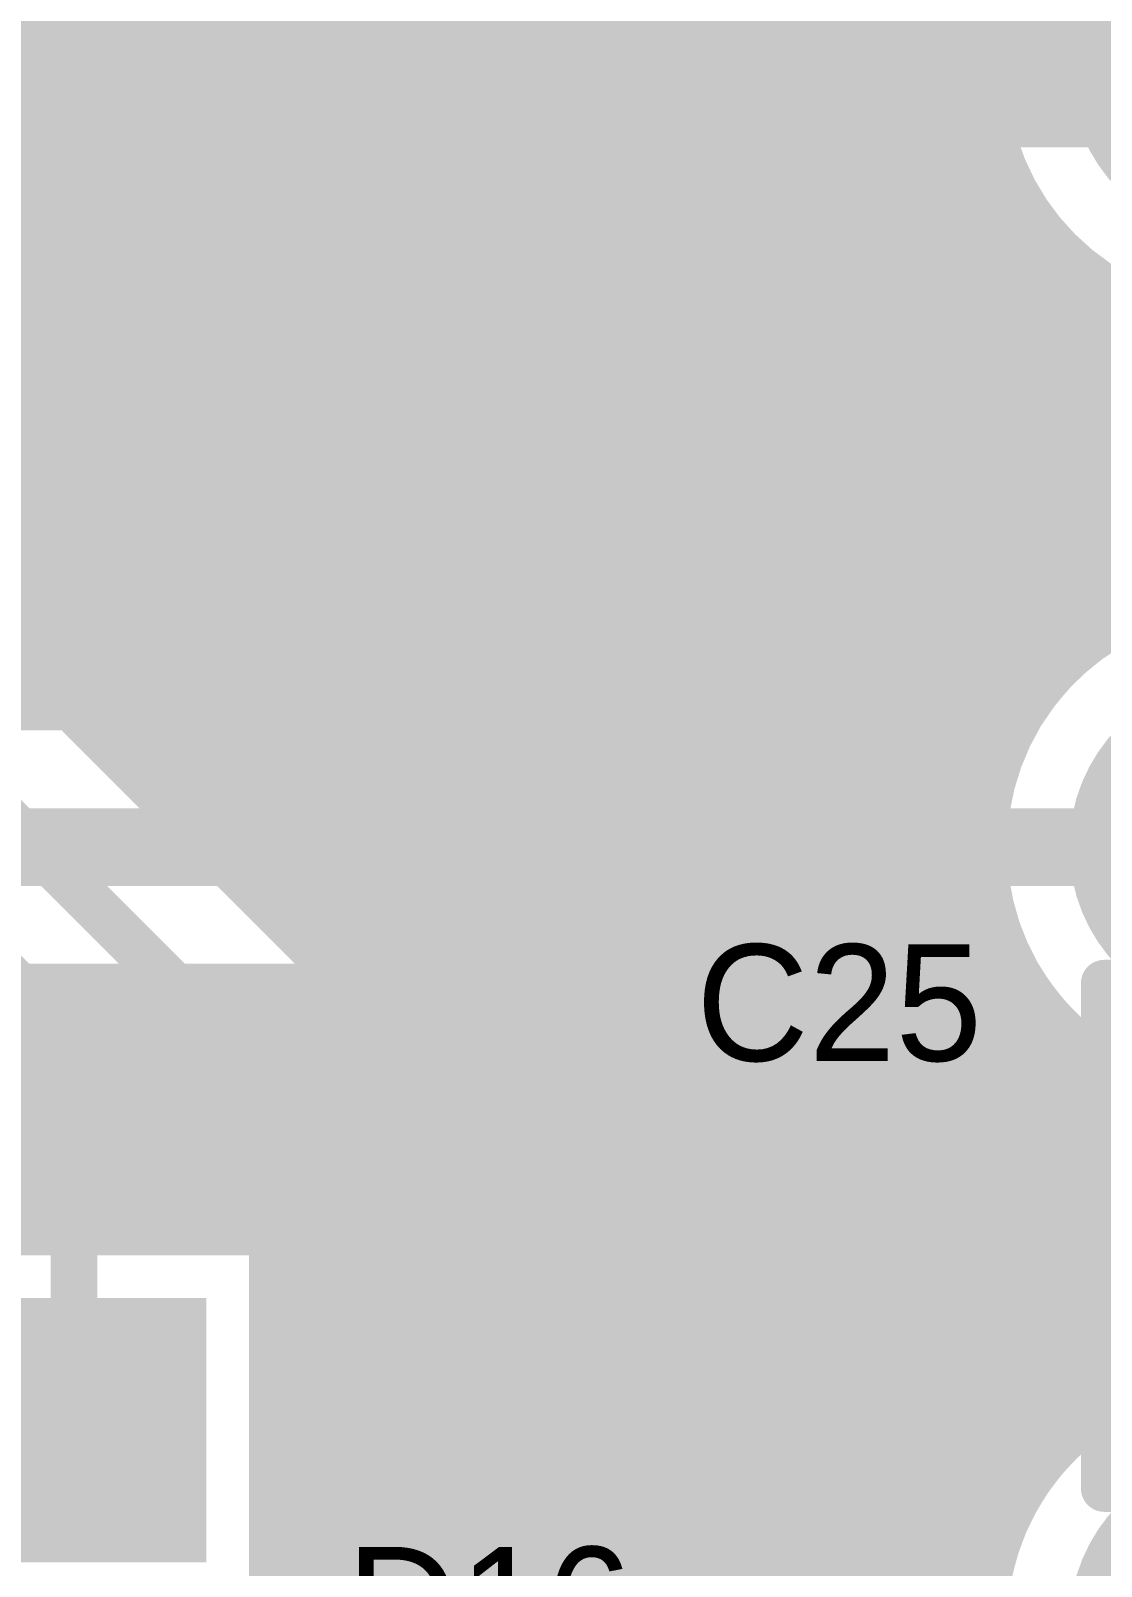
# Model space of a CAD drawing. Header units: millimetres. Extents: x 1.9 to 5.81, y 3 to 5.61.
# Drawn here: x 5.3888 to 5.6642, y 3.515 to 3.91 of the extents above; entities that cross this region are included whole.
import ezdxf

# ---------------------------------------------------------------- set-up
doc = ezdxf.new("R2010")
doc.units = ezdxf.units.MM
doc.header["$MEASUREMENT"] = 0
for name, color, linetype in [('BottomLayer', 5, 'Continuous'), ('BottomSolder', 6, 'Continuous'), ('MultiLayer', 9, 'Continuous'), ('TopLayer', 1, 'Continuous'), ('TopOverlay', 2, 'Continuous'), ('TopPaste', 8, 'Continuous'), ('TopSolder', 216, 'Continuous')]:
    doc.layers.add(name, color=color, linetype=linetype)

msp = doc.modelspace()

# ---------------------------------------------------------------- linework, layer by layer
at = {"layer": 'BottomLayer'}
for points, const_width in [([(5.39, 3.735), (5.39, 4.095)], 0.01), ([(5.4, 3.735), (5.4, 4.095)], 0.01), ([(5.41, 3.735), (5.41, 4.095)], 0.01), ([(5.42, 3.735), (5.42, 4.095)], 0.01), ([(5.43, 3.735), (5.43, 4.095)], 0.01), ([(5.44, 3.735), (5.44, 4.0905)], 0.01), ([(5.45, 3.735), (5.45, 4.0805)], 0.01), ([(5.46, 3.735), (5.46, 4.07128)], 0.01), ([(5.47, 3.735), (5.47, 4.06646)], 0.01), ([(5.48, 3.735), (5.48, 4.065)], 0.01), ([(5.49, 3.735), (5.49, 4.065)], 0.01), ([(5.5, 3.735), (5.5, 4.065)], 0.01), ([(5.51, 3.735), (5.51, 4.065)], 0.01), ([(5.52, 3.735), (5.52, 4.065)], 0.01), ([(5.53, 3.735), (5.53, 4.065)], 0.01), ([(5.54, 3.735), (5.54, 4.065)], 0.01), ([(5.55, 3.735), (5.55, 4.065)], 0.01), ([(5.56, 3.735), (5.56, 4.065)], 0.01), ([(5.57, 3.735), (5.57, 4.065)], 0.01), ([(5.58, 3.735), (5.58, 4.065)], 0.01), ([(5.59, 3.735), (5.59, 4.065)], 0.01), ([(5.6, 3.735), (5.6, 4.065)], 0.01), ([(5.61, 3.735), (5.61, 4.065)], 0.01), ([(5.62, 3.735), (5.62, 4.065)], 0.01), ([(5.63, 3.735), (5.63, 4.065)], 0.01), ([(5.34854, 3.91), (5.63577, 3.91)], 0.01), ([(5.64, 3.9), (5.7, 3.9)], 0.02), ([(5.33562, 3.9), (5.635, 3.9)], 0.01), ([(4.995, 3.89), (5.63577, 3.89)], 0.01), ([(4.995, 3.88), (5.63815, 3.88)], 0.01), ([(5.64, 3.735), (5.64, 3.875)], 0.01), ([(4.9695, 3.87), (5.64234, 3.87)], 0.01), ([(4.96387, 3.86), (5.64877, 3.86)], 0.01), ([(5.65, 3.74153), (5.65, 3.85847)], 0.01), ([(4.96031, 3.85), (5.65847, 3.85)], 0.01), ([(5.66, 3.75123), (5.66, 3.84877)], 0.01), ([(4.95354, 3.84), (5.675, 3.84)], 0.01), ([(4.94062, 3.83), (5.77, 3.83)], 0.01), ([(4.68031, 3.82), (5.77, 3.82)], 0.01), ([(4.68387, 3.81), (5.77, 3.81)], 0.01), ([(4.685, 3.8), (5.77, 3.8)], 0.01), ([(4.68387, 3.79), (5.77, 3.79)], 0.01), ([(4.68031, 3.78), (5.77, 3.78)], 0.01), ([(4.67354, 3.77), (5.77, 3.77)], 0.01), ([(4.66062, 3.76), (5.675, 3.76)], 0.01), ([(4.6395, 3.75), (5.65847, 3.75)], 0.01), ([(4.6295, 3.74), (5.64877, 3.74)], 0.01), ([(5.245, 3.735), (5.64523, 3.735)], 0.01), ([(5.245, 3.7), (5.7, 3.7)], 0.02), ([(5.2595, 3.665), (5.64523, 3.665)], 0.01), ([(5.39, 3.605), (5.39, 3.665)], 0.01), ([(5.4, 3.605), (5.4, 3.665)], 0.01), ([(5.41, 3.605), (5.41, 3.665)], 0.01), ([(5.42, 3.605), (5.42, 3.665)], 0.01), ([(5.43, 3.605), (5.43, 3.665)], 0.01), ([(5.44, 3.605), (5.44, 3.665)], 0.01), ([(5.45, 3.605), (5.45, 3.665)], 0.01), ([(5.46, 3.03), (5.46, 3.665)], 0.01), ([(5.47, 3.03), (5.47, 3.665)], 0.01), ([(5.48, 3.03), (5.48, 3.665)], 0.01), ([(5.49, 3.03), (5.49, 3.665)], 0.01), ([(5.5, 3.03), (5.5, 3.665)], 0.01), ([(5.51, 3.03), (5.51, 3.665)], 0.01), ([(5.52, 3.03), (5.52, 3.665)], 0.01), ([(5.53, 3.03), (5.53, 3.665)], 0.01), ([(5.54, 3.03), (5.54, 3.665)], 0.01), ([(5.55, 3.03), (5.55, 3.665)], 0.01), ([(5.56, 3.03), (5.56, 3.665)], 0.01), ([(5.57, 3.03), (5.57, 3.665)], 0.01), ([(5.58, 3.03), (5.58, 3.665)], 0.01), ([(5.59, 3.03), (5.59, 3.665)], 0.01), ([(5.6, 3.03), (5.6, 3.665)], 0.01), ([(5.61, 3.13041), (5.61, 3.665)], 0.01), ([(5.62, 3.15123), (5.62, 3.665)], 0.01), ([(5.63, 3.16423), (5.63, 3.665)], 0.01), ([(5.64, 3.525), (5.64, 3.665)], 0.01), ([(5.2545, 3.66), (5.64877, 3.66)], 0.01), ([(5.65, 3.54153), (5.65, 3.65847)], 0.01), ([(5.2445, 3.65), (5.65847, 3.65)], 0.01), ([(5.66, 3.55123), (5.66, 3.64877)], 0.01), ([(5.2345, 3.64), (5.675, 3.64)], 0.01), ([(5.2245, 3.63), (5.77, 3.63)], 0.01), ([(5.2145, 3.62), (5.77, 3.62)], 0.01), ([(5.2045, 3.61), (5.77, 3.61)], 0.01), ([(5.345, 3.605), (5.455, 3.605)], 0.01), ([(5.455, 3.495), (5.455, 3.605)], 0.01), ([(5.455, 3.6), (5.77, 3.6)], 0.01), ([(5.455, 3.59), (5.77, 3.59)], 0.01), ([(5.455, 3.58), (5.77, 3.58)], 0.01), ([(5.455, 3.57), (5.77, 3.57)], 0.01), ([(5.455, 3.56), (5.675, 3.56)], 0.01), ([(5.455, 3.55), (5.65847, 3.55)], 0.01), ([(5.455, 3.54), (5.64877, 3.54)], 0.01), ([(5.455, 3.53), (5.64234, 3.53)], 0.01), ([(5.455, 3.52), (5.63815, 3.52)], 0.01), ([(5.455, 3.51), (5.63577, 3.51)], 0.01)]:
    msp.add_lwpolyline(points, dxfattribs=dict(at, const_width=const_width))
for points, const_width in [([(5.765, 3.9, 1), (5.635, 3.9, 1)], 0.01), ([(5.68, 3.9, 1), (5.72, 3.9, 1)], 0.04), ([(5.63327, 3.91, 1), (5.63827, 3.91, 1)], 0.005), ([(5.635, 3.9, 1), (5.645, 3.9, 1)], 0.01), ([(5.6325, 3.9, 1), (5.6375, 3.9, 1)], 0.005), ([(5.6325, 3.9, 1), (5.6375, 3.9, 1)], 0.005), ([(5.63327, 3.89, 1), (5.63827, 3.89, 1)], 0.005), ([(5.63565, 3.88, 1), (5.64065, 3.88, 1)], 0.005), ([(5.6375, 3.875, 1), (5.6425, 3.875, 1)], 0.005), ([(5.63984, 3.87, 1), (5.64484, 3.87, 1)], 0.005), ([(5.64627, 3.86, 1), (5.65127, 3.86, 1)], 0.005), ([(5.6475, 3.85847, 1), (5.6525, 3.85847, 1)], 0.005), ([(5.65597, 3.85, 1), (5.66097, 3.85, 1)], 0.005), ([(5.6575, 3.84877, 1), (5.6625, 3.84877, 1)], 0.005), ([(5.65597, 3.75, 1), (5.66097, 3.75, 1)], 0.005), ([(5.6575, 3.75123, 1), (5.6625, 3.75123, 1)], 0.005), ([(5.64627, 3.74, 1), (5.65127, 3.74, 1)], 0.005), ([(5.6475, 3.74153, 1), (5.6525, 3.74153, 1)], 0.005), ([(5.3875, 3.735, 1), (5.3925, 3.735, 1)], 0.005), ([(5.3975, 3.735, 1), (5.4025, 3.735, 1)], 0.005), ([(5.4075, 3.735, 1), (5.4125, 3.735, 1)], 0.005), ([(5.4175, 3.735, 1), (5.4225, 3.735, 1)], 0.005), ([(5.4275, 3.735, 1), (5.4325, 3.735, 1)], 0.005), ([(5.4375, 3.735, 1), (5.4425, 3.735, 1)], 0.005), ([(5.4475, 3.735, 1), (5.4525, 3.735, 1)], 0.005), ([(5.4575, 3.735, 1), (5.4625, 3.735, 1)], 0.005), ([(5.4675, 3.735, 1), (5.4725, 3.735, 1)], 0.005), ([(5.4775, 3.735, 1), (5.4825, 3.735, 1)], 0.005), ([(5.4875, 3.735, 1), (5.4925, 3.735, 1)], 0.005), ([(5.4975, 3.735, 1), (5.5025, 3.735, 1)], 0.005), ([(5.5075, 3.735, 1), (5.5125, 3.735, 1)], 0.005), ([(5.5175, 3.735, 1), (5.5225, 3.735, 1)], 0.005), ([(5.5275, 3.735, 1), (5.5325, 3.735, 1)], 0.005), ([(5.5375, 3.735, 1), (5.5425, 3.735, 1)], 0.005), ([(5.5475, 3.735, 1), (5.5525, 3.735, 1)], 0.005), ([(5.5575, 3.735, 1), (5.5625, 3.735, 1)], 0.005), ([(5.5675, 3.735, 1), (5.5725, 3.735, 1)], 0.005), ([(5.5775, 3.735, 1), (5.5825, 3.735, 1)], 0.005), ([(5.5875, 3.735, 1), (5.5925, 3.735, 1)], 0.005), ([(5.5975, 3.735, 1), (5.6025, 3.735, 1)], 0.005), ([(5.6075, 3.735, 1), (5.6125, 3.735, 1)], 0.005), ([(5.6175, 3.735, 1), (5.6225, 3.735, 1)], 0.005), ([(5.6275, 3.735, 1), (5.6325, 3.735, 1)], 0.005), ([(5.6375, 3.735, 1), (5.6425, 3.735, 1)], 0.005), ([(5.64273, 3.735, 1), (5.64773, 3.735, 1)], 0.005), ([(5.64273, 3.735, 1), (5.64773, 3.735, 1)], 0.005), ([(5.68, 3.7, 1), (5.72, 3.7, 1)], 0.04), ([(5.3875, 3.665, 1), (5.3925, 3.665, 1)], 0.005), ([(5.3975, 3.665, 1), (5.4025, 3.665, 1)], 0.005), ([(5.4075, 3.665, 1), (5.4125, 3.665, 1)], 0.005), ([(5.4175, 3.665, 1), (5.4225, 3.665, 1)], 0.005), ([(5.4275, 3.665, 1), (5.4325, 3.665, 1)], 0.005), ([(5.4375, 3.665, 1), (5.4425, 3.665, 1)], 0.005), ([(5.4475, 3.665, 1), (5.4525, 3.665, 1)], 0.005), ([(5.4575, 3.665, 1), (5.4625, 3.665, 1)], 0.005), ([(5.4675, 3.665, 1), (5.4725, 3.665, 1)], 0.005), ([(5.4775, 3.665, 1), (5.4825, 3.665, 1)], 0.005), ([(5.4875, 3.665, 1), (5.4925, 3.665, 1)], 0.005), ([(5.4975, 3.665, 1), (5.5025, 3.665, 1)], 0.005), ([(5.5075, 3.665, 1), (5.5125, 3.665, 1)], 0.005), ([(5.5175, 3.665, 1), (5.5225, 3.665, 1)], 0.005), ([(5.5275, 3.665, 1), (5.5325, 3.665, 1)], 0.005), ([(5.5375, 3.665, 1), (5.5425, 3.665, 1)], 0.005), ([(5.5475, 3.665, 1), (5.5525, 3.665, 1)], 0.005), ([(5.5575, 3.665, 1), (5.5625, 3.665, 1)], 0.005), ([(5.5675, 3.665, 1), (5.5725, 3.665, 1)], 0.005), ([(5.5775, 3.665, 1), (5.5825, 3.665, 1)], 0.005), ([(5.5875, 3.665, 1), (5.5925, 3.665, 1)], 0.005), ([(5.5975, 3.665, 1), (5.6025, 3.665, 1)], 0.005), ([(5.6075, 3.665, 1), (5.6125, 3.665, 1)], 0.005), ([(5.6175, 3.665, 1), (5.6225, 3.665, 1)], 0.005), ([(5.6275, 3.665, 1), (5.6325, 3.665, 1)], 0.005), ([(5.6375, 3.665, 1), (5.6425, 3.665, 1)], 0.005), ([(5.64273, 3.665, 1), (5.64773, 3.665, 1)], 0.005), ([(5.64273, 3.665, 1), (5.64773, 3.665, 1)], 0.005), ([(5.64627, 3.66, 1), (5.65127, 3.66, 1)], 0.005), ([(5.6475, 3.65847, 1), (5.6525, 3.65847, 1)], 0.005), ([(5.65597, 3.65, 1), (5.66097, 3.65, 1)], 0.005), ([(5.6575, 3.64877, 1), (5.6625, 3.64877, 1)], 0.005), ([(5.3875, 3.605, 1), (5.3925, 3.605, 1)], 0.005), ([(5.3975, 3.605, 1), (5.4025, 3.605, 1)], 0.005), ([(5.4075, 3.605, 1), (5.4125, 3.605, 1)], 0.005), ([(5.4175, 3.605, 1), (5.4225, 3.605, 1)], 0.005), ([(5.4275, 3.605, 1), (5.4325, 3.605, 1)], 0.005), ([(5.4375, 3.605, 1), (5.4425, 3.605, 1)], 0.005), ([(5.4475, 3.605, 1), (5.4525, 3.605, 1)], 0.005), ([(5.4525, 3.605, 1), (5.4575, 3.605, 1)], 0.005), ([(5.4525, 3.605, 1), (5.4575, 3.605, 1)], 0.005), ([(5.4525, 3.6, 1), (5.4575, 3.6, 1)], 0.005), ([(5.4525, 3.59, 1), (5.4575, 3.59, 1)], 0.005), ([(5.4525, 3.58, 1), (5.4575, 3.58, 1)], 0.005), ([(5.4525, 3.57, 1), (5.4575, 3.57, 1)], 0.005), ([(5.765, 3.5, 1), (5.635, 3.5, 1)], 0.01), ([(5.4525, 3.56, 1), (5.4575, 3.56, 1)], 0.005), ([(5.6575, 3.55123, 1), (5.6625, 3.55123, 1)], 0.005), ([(5.4525, 3.55, 1), (5.4575, 3.55, 1)], 0.005), ([(5.65597, 3.55, 1), (5.66097, 3.55, 1)], 0.005), ([(5.4525, 3.54, 1), (5.4575, 3.54, 1)], 0.005), ([(5.64627, 3.54, 1), (5.65127, 3.54, 1)], 0.005), ([(5.6475, 3.54153, 1), (5.6525, 3.54153, 1)], 0.005), ([(5.68, 3.5, 1), (5.72, 3.5, 1)], 0.04), ([(5.4525, 3.53, 1), (5.4575, 3.53, 1)], 0.005), ([(5.63984, 3.53, 1), (5.64484, 3.53, 1)], 0.005), ([(5.6375, 3.525, 1), (5.6425, 3.525, 1)], 0.005), ([(5.4525, 3.52, 1), (5.4575, 3.52, 1)], 0.005), ([(5.63565, 3.52, 1), (5.64065, 3.52, 1)], 0.005), ([(5.4525, 3.51, 1), (5.4575, 3.51, 1)], 0.005), ([(5.63327, 3.51, 1), (5.63827, 3.51, 1)], 0.005)]:
    msp.add_lwpolyline(points, format="xyb", close=True, dxfattribs=dict(at, const_width=const_width))
at = {"layer": 'BottomLayer', "const_width": 0.01}
for points in [[(5.64523, 3.735, -0.749601), (5.765, 3.7)], [(5.765, 3.7, -0.749601), (5.64523, 3.665)]]:
    msp.add_lwpolyline(points, format="xyb", dxfattribs=at)
at = {"layer": 'BottomLayer'}
msp.add_solid([(5.43, 3.58), (5.37, 3.58), (5.43, 3.52), (5.37, 3.52)], dxfattribs=at)
at = {"layer": 'BottomSolder', "const_width": 0.044}
for points in [[(5.678, 3.9, 1), (5.722, 3.9, 1)], [(5.678, 3.9, 1), (5.722, 3.9, 1)], [(5.678, 3.7, 1), (5.722, 3.7, 1)], [(5.678, 3.7, 1), (5.722, 3.7, 1)], [(5.678, 3.5, 1), (5.722, 3.5, 1)], [(5.678, 3.5, 1), (5.722, 3.5, 1)]]:
    msp.add_lwpolyline(points, format="xyb", close=True, dxfattribs=at)
at = {"layer": 'BottomSolder'}
msp.add_solid([(5.434, 3.584), (5.366, 3.584), (5.434, 3.516), (5.366, 3.516)], dxfattribs=at)
msp.add_solid([(5.434, 3.584), (5.366, 3.584), (5.434, 3.516), (5.366, 3.516)], dxfattribs=at)
at = {"layer": 'MultiLayer', "const_width": 0.04}
for points in [[(5.68, 3.9, 1), (5.72, 3.9, 1)], [(5.68, 3.7, 1), (5.72, 3.7, 1)], [(5.68, 3.5, 1), (5.72, 3.5, 1)]]:
    msp.add_lwpolyline(points, format="xyb", close=True, dxfattribs=at)
at = {"layer": 'MultiLayer'}
msp.add_solid([(5.43, 3.58), (5.37, 3.58), (5.43, 3.52), (5.37, 3.52)], dxfattribs=at)
at = {"layer": 'TopLayer'}
for points, const_width in [([(5.49, 3.64384), (5.49, 5.57)], 0.01), ([(5.5, 3.63384), (5.5, 5.57)], 0.01), ([(5.51, 3.62384), (5.51, 5.57)], 0.01), ([(5.52, 3.60781), (5.52, 5.57)], 0.01), ([(5.53, 3.03), (5.53, 5.57)], 0.01), ([(5.54, 3.03), (5.54, 5.57)], 0.01), ([(5.55, 3.03), (5.55, 5.57)], 0.01), ([(5.56, 3.03), (5.56, 5.57)], 0.01), ([(5.57, 3.03), (5.57, 5.57)], 0.01), ([(5.58, 3.03), (5.58, 5.57)], 0.01), ([(5.59, 3.03), (5.59, 5.57)], 0.01), ([(5.6, 3.03), (5.6, 5.57)], 0.01), ([(5.61, 3.13041), (5.61, 5.46959)], 0.01), ([(5.62, 3.15123), (5.62, 5.44877)], 0.01), ([(5.63, 3.16423), (5.63, 5.43577)], 0.01), ([(5.43, 4.03), (5.56, 3.9)], 0.04), ([(5.485, 3.865), (5.485, 3.925)], 0.01), ([(5.48, 3.82), (5.56, 3.9)], 0.04), ([(5.565, 3.9), (5.7, 3.9)], 0.04), ([(5.485, 3.91), (5.63577, 3.91)], 0.01), ([(5.64, 3.9), (5.7, 3.9)], 0.02), ([(5.485, 3.9), (5.635, 3.9)], 0.01), ([(5.485, 3.89), (5.63577, 3.89)], 0.01), ([(5.13299, 3.88), (5.44, 3.88)], 0.02), ([(5.485, 3.88), (5.63815, 3.88)], 0.01), ([(5.64, 3.725), (5.64, 3.875)], 0.01), ([(5.485, 3.87), (5.64234, 3.87)], 0.01), ([(5.485, 3.835), (5.485, 3.865)], 0.01), ([(5.485, 3.835), (5.485, 3.865)], 0.01), ([(5.485, 3.86), (5.64877, 3.86)], 0.01), ([(5.65, 3.74153), (5.65, 3.85847)], 0.01), ([(5.485, 3.85), (5.65847, 3.85)], 0.01), ([(5.66, 3.75123), (5.66, 3.84877)], 0.01), ([(5.485, 3.84), (5.675, 3.84)], 0.01), ([(5.44, 3.82), (5.48, 3.82)], 0.04), ([(5.485, 3.775), (5.485, 3.835)], 0.01), ([(5.485, 3.83), (5.77, 3.83)], 0.01), ([(5.44, 3.82), (5.48, 3.82)], 0.02), ([(5.44, 3.78), (5.44, 3.82)], 0.02), ([(5.485, 3.82), (5.77, 3.82)], 0.01), ([(5.485, 3.81), (5.77, 3.81)], 0.01), ([(5.485, 3.8), (5.77, 3.8)], 0.01), ([(5.485, 3.79), (5.77, 3.79)], 0.01), ([(5.485, 3.78), (5.77, 3.78)], 0.01), ([(5.405, 3.775), (5.485, 3.775)], 0.01), ([(5.405, 3.75), (5.405, 3.775)], 0.01), ([(5.41, 3.72384), (5.41, 3.775)], 0.01), ([(5.42, 3.71384), (5.42, 3.775)], 0.01), ([(5.43, 3.70384), (5.43, 3.775)], 0.01), ([(5.44, 3.69384), (5.44, 3.775)], 0.01), ([(5.45, 3.68384), (5.45, 3.775)], 0.01), ([(5.46, 3.67384), (5.46, 3.775)], 0.01), ([(5.47, 3.66384), (5.47, 3.775)], 0.01), ([(5.48, 3.65384), (5.48, 3.775)], 0.01), ([(5.405, 3.77), (5.77, 3.77)], 0.01), ([(5.405, 3.76), (5.675, 3.76)], 0.01), ([(5.401, 3.75), (5.405, 3.75)], 0.01), ([(5.401, 3.75), (5.405, 3.75)], 0.01), ([(5.401, 3.73284), (5.401, 3.75)], 0.01), ([(5.405, 3.75), (5.65847, 3.75)], 0.01), ([(5.401, 3.74), (5.64877, 3.74)], 0.01), ([(5.401, 3.73284), (5.5119, 3.62194)], 0.01), ([(5.40384, 3.73), (5.64234, 3.73)], 0.01), ([(5.27551, 3.72449), (5.4, 3.6)], 0.012), ([(5.37, 3.72), (5.49, 3.6)], 0.012), ([(5.41384, 3.72), (5.63815, 3.72)], 0.01), ([(5.3385, 3.7115), (5.46, 3.59)], 0.012), ([(5.42384, 3.71), (5.63577, 3.71)], 0.01), ([(5.43384, 3.7), (5.635, 3.7)], 0.01), ([(5.44384, 3.69), (5.63577, 3.69)], 0.01), ([(5.45384, 3.68), (5.63815, 3.68)], 0.01), ([(5.64, 3.525), (5.64, 3.675)], 0.01), ([(5.46384, 3.67), (5.64234, 3.67)], 0.01), ([(5.47384, 3.66), (5.64877, 3.66)], 0.01), ([(5.65, 3.54153), (5.65, 3.65847)], 0.01), ([(5.655, 3.615), (5.655, 3.6531)], 0.01), ([(5.48384, 3.65), (5.655, 3.65)], 0.01), ([(5.49384, 3.64), (5.655, 3.64)], 0.01), ([(5.50384, 3.63), (5.655, 3.63)], 0.01), ([(5.51369, 3.62), (5.655, 3.62)], 0.01), ([(5.655, 3.585), (5.655, 3.615)], 0.01), ([(5.655, 3.585), (5.655, 3.615)], 0.01), ([(5.51934, 3.61), (5.655, 3.61)], 0.01), ([(5.4, 3.55), (5.4, 3.6)], 0.012), ([(5.49, 3.24), (5.49, 3.6)], 0.012), ([(5.521, 3.6), (5.655, 3.6)], 0.01), ([(5.521, 3.24), (5.521, 3.6)], 0.01), ([(5.46, 3.41), (5.46, 3.59)], 0.012), ([(5.521, 3.59), (5.655, 3.59)], 0.01), ([(5.655, 3.5469), (5.655, 3.585)], 0.01), ([(5.521, 3.58), (5.655, 3.58)], 0.01), ([(5.66, 3.57), (5.7, 3.57)], 0.02), ([(5.521, 3.57), (5.655, 3.57)], 0.01), ([(5.521, 3.56), (5.655, 3.56)], 0.01), ([(5.521, 3.55), (5.655, 3.55)], 0.01), ([(5.521, 3.54), (5.64877, 3.54)], 0.01), ([(5.521, 3.53), (5.64234, 3.53)], 0.01), ([(5.521, 3.52), (5.63815, 3.52)], 0.01), ([(5.521, 3.51), (5.63577, 3.51)], 0.01)]:
    msp.add_lwpolyline(points, dxfattribs=dict(at, const_width=const_width))
for points, const_width in [([(5.765, 3.9, 1), (5.635, 3.9, 1)], 0.01), ([(5.68, 3.9, 1), (5.72, 3.9, 1)], 0.04), ([(5.39622, 3.915, 1), (5.40122, 3.915, 1)], 0.005), ([(5.55, 3.9, 1), (5.57, 3.9, 1)], 0.02), ([(5.55, 3.9, 1), (5.57, 3.9, 1)], 0.02), ([(5.555, 3.9, 1), (5.575, 3.9, 1)], 0.02), ([(5.4825, 3.91, 1), (5.4875, 3.91, 1)], 0.005), ([(5.63327, 3.91, 1), (5.63827, 3.91, 1)], 0.005), ([(5.635, 3.9, 1), (5.645, 3.9, 1)], 0.01), ([(5.4825, 3.9, 1), (5.4875, 3.9, 1)], 0.005), ([(5.6325, 3.9, 1), (5.6375, 3.9, 1)], 0.005), ([(5.6325, 3.9, 1), (5.6375, 3.9, 1)], 0.005), ([(5.4825, 3.89, 1), (5.4875, 3.89, 1)], 0.005), ([(5.63327, 3.89, 1), (5.63827, 3.89, 1)], 0.005), ([(5.435, 3.88, 1), (5.445, 3.88, 1)], 0.01), ([(5.4825, 3.88, 1), (5.4875, 3.88, 1)], 0.005), ([(5.63565, 3.88, 1), (5.64065, 3.88, 1)], 0.005), ([(5.6375, 3.875, 1), (5.6425, 3.875, 1)], 0.005), ([(5.4825, 3.87, 1), (5.4875, 3.87, 1)], 0.005), ([(5.63984, 3.87, 1), (5.64484, 3.87, 1)], 0.005), ([(5.4825, 3.865, 1), (5.4875, 3.865, 1)], 0.005), ([(5.4825, 3.865, 1), (5.4875, 3.865, 1)], 0.005), ([(5.4825, 3.865, 1), (5.4875, 3.865, 1)], 0.005), ([(5.4825, 3.86, 1), (5.4875, 3.86, 1)], 0.005), ([(5.64627, 3.86, 1), (5.65127, 3.86, 1)], 0.005), ([(5.6475, 3.85847, 1), (5.6525, 3.85847, 1)], 0.005), ([(5.4825, 3.85, 1), (5.4875, 3.85, 1)], 0.005), ([(5.65597, 3.85, 1), (5.66097, 3.85, 1)], 0.005), ([(5.6575, 3.84877, 1), (5.6625, 3.84877, 1)], 0.005), ([(5.4825, 3.84, 1), (5.4875, 3.84, 1)], 0.005), ([(5.43, 3.82, 1), (5.45, 3.82, 1)], 0.02), ([(5.47, 3.82, 1), (5.49, 3.82, 1)], 0.02), ([(5.47, 3.82, 1), (5.49, 3.82, 1)], 0.02), ([(5.4825, 3.835, 1), (5.4875, 3.835, 1)], 0.005), ([(5.4825, 3.835, 1), (5.4875, 3.835, 1)], 0.005), ([(5.4825, 3.835, 1), (5.4875, 3.835, 1)], 0.005), ([(5.4825, 3.83, 1), (5.4875, 3.83, 1)], 0.005), ([(5.435, 3.82, 1), (5.445, 3.82, 1)], 0.01), ([(5.435, 3.82, 1), (5.445, 3.82, 1)], 0.01), ([(5.475, 3.82, 1), (5.485, 3.82, 1)], 0.01), ([(5.4825, 3.82, 1), (5.4875, 3.82, 1)], 0.005), ([(5.4825, 3.81, 1), (5.4875, 3.81, 1)], 0.005), ([(5.4825, 3.8, 1), (5.4875, 3.8, 1)], 0.005), ([(5.4825, 3.79, 1), (5.4875, 3.79, 1)], 0.005), ([(5.435, 3.78, 1), (5.445, 3.78, 1)], 0.01), ([(5.4825, 3.78, 1), (5.4875, 3.78, 1)], 0.005), ([(5.4025, 3.775, 1), (5.4075, 3.775, 1)], 0.005), ([(5.4025, 3.775, 1), (5.4075, 3.775, 1)], 0.005), ([(5.4075, 3.775, 1), (5.4125, 3.775, 1)], 0.005), ([(5.4175, 3.775, 1), (5.4225, 3.775, 1)], 0.005), ([(5.4275, 3.775, 1), (5.4325, 3.775, 1)], 0.005), ([(5.4375, 3.775, 1), (5.4425, 3.775, 1)], 0.005), ([(5.4475, 3.775, 1), (5.4525, 3.775, 1)], 0.005), ([(5.4575, 3.775, 1), (5.4625, 3.775, 1)], 0.005), ([(5.4675, 3.775, 1), (5.4725, 3.775, 1)], 0.005), ([(5.4775, 3.775, 1), (5.4825, 3.775, 1)], 0.005), ([(5.4825, 3.775, 1), (5.4875, 3.775, 1)], 0.005), ([(5.4825, 3.775, 1), (5.4875, 3.775, 1)], 0.005), ([(5.4025, 3.77, 1), (5.4075, 3.77, 1)], 0.005), ([(5.4025, 3.76, 1), (5.4075, 3.76, 1)], 0.005), ([(5.3985, 3.75, 1), (5.4035, 3.75, 1)], 0.005), ([(5.3985, 3.75, 1), (5.4035, 3.75, 1)], 0.005), ([(5.3985, 3.75, 1), (5.4035, 3.75, 1)], 0.005), ([(5.4025, 3.75, 1), (5.4075, 3.75, 1)], 0.005), ([(5.4025, 3.75, 1), (5.4075, 3.75, 1)], 0.005), ([(5.4025, 3.75, 1), (5.4075, 3.75, 1)], 0.005), ([(5.4025, 3.75, 1), (5.4075, 3.75, 1)], 0.005), ([(5.65597, 3.75, 1), (5.66097, 3.75, 1)], 0.005), ([(5.6575, 3.75123, 1), (5.6625, 3.75123, 1)], 0.005), ([(5.3985, 3.74, 1), (5.4035, 3.74, 1)], 0.005), ([(5.64627, 3.74, 1), (5.65127, 3.74, 1)], 0.005), ([(5.6475, 3.74153, 1), (5.6525, 3.74153, 1)], 0.005), ([(5.3985, 3.73284, 1), (5.4035, 3.73284, 1)], 0.005), ([(5.3985, 3.73284, 1), (5.4035, 3.73284, 1)], 0.005), ([(5.68, 3.7, 1), (5.72, 3.7, 1)], 0.04), ([(5.40134, 3.73, 1), (5.40634, 3.73, 1)], 0.005), ([(5.63984, 3.73, 1), (5.64484, 3.73, 1)], 0.005), ([(5.4075, 3.72384, 1), (5.4125, 3.72384, 1)], 0.005), ([(5.6375, 3.725, 1), (5.6425, 3.725, 1)], 0.005), ([(5.41134, 3.72, 1), (5.41634, 3.72, 1)], 0.005), ([(5.63565, 3.72, 1), (5.64065, 3.72, 1)], 0.005), ([(5.4175, 3.71384, 1), (5.4225, 3.71384, 1)], 0.005), ([(5.42134, 3.71, 1), (5.42634, 3.71, 1)], 0.005), ([(5.63327, 3.71, 1), (5.63827, 3.71, 1)], 0.005), ([(5.4275, 3.70384, 1), (5.4325, 3.70384, 1)], 0.005), ([(5.43134, 3.7, 1), (5.43634, 3.7, 1)], 0.005), ([(5.6325, 3.7, 1), (5.6375, 3.7, 1)], 0.005), ([(5.4375, 3.69384, 1), (5.4425, 3.69384, 1)], 0.005), ([(5.44134, 3.69, 1), (5.44634, 3.69, 1)], 0.005), ([(5.63327, 3.69, 1), (5.63827, 3.69, 1)], 0.005), ([(5.4475, 3.68384, 1), (5.4525, 3.68384, 1)], 0.005), ([(5.45134, 3.68, 1), (5.45634, 3.68, 1)], 0.005), ([(5.63565, 3.68, 1), (5.64065, 3.68, 1)], 0.005), ([(5.4575, 3.67384, 1), (5.4625, 3.67384, 1)], 0.005), ([(5.6375, 3.675, 1), (5.6425, 3.675, 1)], 0.005), ([(5.46134, 3.67, 1), (5.46634, 3.67, 1)], 0.005), ([(5.63984, 3.67, 1), (5.64484, 3.67, 1)], 0.005), ([(5.4675, 3.66384, 1), (5.4725, 3.66384, 1)], 0.005), ([(5.47134, 3.66, 1), (5.47634, 3.66, 1)], 0.005), ([(5.64627, 3.66, 1), (5.65127, 3.66, 1)], 0.005), ([(5.6475, 3.65847, 1), (5.6525, 3.65847, 1)], 0.005), ([(5.4775, 3.65384, 1), (5.4825, 3.65384, 1)], 0.005), ([(5.6525, 3.6531, 1), (5.6575, 3.6531, 1)], 0.005), ([(5.6525, 3.6531, 1), (5.6575, 3.6531, 1)], 0.005), ([(5.48134, 3.65, 1), (5.48634, 3.65, 1)], 0.005), ([(5.6525, 3.65, 1), (5.6575, 3.65, 1)], 0.005), ([(5.4875, 3.64384, 1), (5.4925, 3.64384, 1)], 0.005), ([(5.49134, 3.64, 1), (5.49634, 3.64, 1)], 0.005), ([(5.6525, 3.64, 1), (5.6575, 3.64, 1)], 0.005), ([(5.4975, 3.63384, 1), (5.5025, 3.63384, 1)], 0.005), ([(5.50134, 3.63, 1), (5.50634, 3.63, 1)], 0.005), ([(5.6525, 3.63, 1), (5.6575, 3.63, 1)], 0.005), ([(5.5075, 3.62384, 1), (5.5125, 3.62384, 1)], 0.005), ([(5.5094, 3.62194, 1), (5.5144, 3.62194, 1)], 0.005), ([(5.5094, 3.62194, 1), (5.5144, 3.62194, 1)], 0.005), ([(5.50942, 3.62192, 1), (5.51442, 3.62192, 1)], 0.005), ([(5.51119, 3.62, 1), (5.51619, 3.62, 1)], 0.005), ([(5.6525, 3.62, 1), (5.6575, 3.62, 1)], 0.005), ([(5.6525, 3.615, 1), (5.6575, 3.615, 1)], 0.005), ([(5.6525, 3.615, 1), (5.6575, 3.615, 1)], 0.005), ([(5.6525, 3.615, 1), (5.6575, 3.615, 1)], 0.005), ([(5.51684, 3.61, 1), (5.52184, 3.61, 1)], 0.005), ([(5.6525, 3.61, 1), (5.6575, 3.61, 1)], 0.005), ([(5.5175, 3.60781, 1), (5.5225, 3.60781, 1)], 0.005), ([(5.397, 3.6, 1), (5.403, 3.6, 1)], 0.006), ([(5.397, 3.6, 1), (5.403, 3.6, 1)], 0.006), ([(5.487, 3.6, 1), (5.493, 3.6, 1)], 0.006), ([(5.487, 3.6, 1), (5.493, 3.6, 1)], 0.006), ([(5.5185, 3.6, 1), (5.5235, 3.6, 1)], 0.005), ([(5.5185, 3.6, 1), (5.5235, 3.6, 1)], 0.005), ([(5.5185, 3.6, 1), (5.5235, 3.6, 1)], 0.005), ([(5.5185, 3.6, 1), (5.5235, 3.6, 1)], 0.005), ([(5.6525, 3.6, 1), (5.6575, 3.6, 1)], 0.005), ([(5.457, 3.59, 1), (5.463, 3.59, 1)], 0.006), ([(5.457, 3.59, 1), (5.463, 3.59, 1)], 0.006), ([(5.5185, 3.59, 1), (5.5235, 3.59, 1)], 0.005), ([(5.6525, 3.59, 1), (5.6575, 3.59, 1)], 0.005), ([(5.6525, 3.585, 1), (5.6575, 3.585, 1)], 0.005), ([(5.6525, 3.585, 1), (5.6575, 3.585, 1)], 0.005), ([(5.6525, 3.585, 1), (5.6575, 3.585, 1)], 0.005), ([(5.5185, 3.58, 1), (5.5235, 3.58, 1)], 0.005), ([(5.6525, 3.58, 1), (5.6575, 3.58, 1)], 0.005), ([(5.655, 3.57, 1), (5.665, 3.57, 1)], 0.01), ([(5.5185, 3.57, 1), (5.5235, 3.57, 1)], 0.005), ([(5.6525, 3.57, 1), (5.6575, 3.57, 1)], 0.005), ([(5.5185, 3.56, 1), (5.5235, 3.56, 1)], 0.005), ([(5.6525, 3.56, 1), (5.6575, 3.56, 1)], 0.005), ([(5.397, 3.55, 1), (5.403, 3.55, 1)], 0.006), ([(5.5185, 3.55, 1), (5.5235, 3.55, 1)], 0.005), ([(5.6525, 3.55, 1), (5.6575, 3.55, 1)], 0.005), ([(5.6525, 3.5469, 1), (5.6575, 3.5469, 1)], 0.005), ([(5.6525, 3.5469, 1), (5.6575, 3.5469, 1)], 0.005), ([(5.5185, 3.54, 1), (5.5235, 3.54, 1)], 0.005), ([(5.64627, 3.54, 1), (5.65127, 3.54, 1)], 0.005), ([(5.6475, 3.54153, 1), (5.6525, 3.54153, 1)], 0.005), ([(5.68, 3.5, 1), (5.72, 3.5, 1)], 0.04), ([(5.5185, 3.53, 1), (5.5235, 3.53, 1)], 0.005), ([(5.63984, 3.53, 1), (5.64484, 3.53, 1)], 0.005), ([(5.6375, 3.525, 1), (5.6425, 3.525, 1)], 0.005), ([(5.5185, 3.52, 1), (5.5235, 3.52, 1)], 0.005), ([(5.63565, 3.52, 1), (5.64065, 3.52, 1)], 0.005), ([(5.5185, 3.51, 1), (5.5235, 3.51, 1)], 0.005), ([(5.63327, 3.51, 1), (5.63827, 3.51, 1)], 0.005)]:
    msp.add_lwpolyline(points, format="xyb", close=True, dxfattribs=dict(at, const_width=const_width))
at = {"layer": 'TopLayer', "const_width": 0.01}
for points in [[(5.395, 3.91949, -0.041761), (5.39872, 3.915)], [(5.655, 3.6531, -1.513516), (5.765, 3.7)], [(5.5119, 3.62194, -0.199163), (5.521, 3.6)], [(5.51192, 3.62192, -0.198912), (5.521, 3.6)], [(5.765, 3.5, -1.513516), (5.655, 3.5469)]]:
    msp.add_lwpolyline(points, format="xyb", dxfattribs=at)
at = {"layer": 'TopLayer'}
for points in [[(5.42, 3.9), (5.42, 3.86), (5.46, 3.9), (5.46, 3.86)], [(5.42, 3.84), (5.42, 3.8), (5.46, 3.84), (5.46, 3.8)], [(5.43, 3.58), (5.37, 3.58), (5.43, 3.52), (5.37, 3.52)]]:
    msp.add_solid(points, dxfattribs=at)
at = {"layer": 'TopOverlay'}
for points, const_width in [([(5.39, 3.76), (5.39, 3.92)], 0.01), ([(5.405, 3.88), (5.405, 3.915)], 0.012), ([(5.405, 3.915), (5.475, 3.915)], 0.012), ([(5.475, 3.88), (5.475, 3.915)], 0.012), ([(5.405, 3.785), (5.405, 3.82)], 0.012), ([(5.475, 3.785), (5.475, 3.82)], 0.012), ([(5.405, 3.785), (5.475, 3.785)], 0.012), ([(5.255, 3.76), (5.39, 3.76)], 0.01), ([(5.665, 3.665), (5.735, 3.665)], 0.012), ([(5.665, 3.63), (5.665, 3.665)], 0.012), ([(5.25, 3.6), (5.45, 3.6)], 0.01), ([(5.45, 3.5), (5.45, 3.6)], 0.01), ([(5.665, 3.535), (5.665, 3.57)], 0.012), ([(5.665, 3.535), (5.735, 3.535)], 0.012)]:
    msp.add_lwpolyline(points, dxfattribs=dict(at, const_width=const_width))
for points, const_width in [([(5.402, 3.915, 1), (5.408, 3.915, 1)], 0.006), ([(5.402, 3.915, 1), (5.408, 3.915, 1)], 0.006), ([(5.472, 3.915, 1), (5.478, 3.915, 1)], 0.006), ([(5.472, 3.915, 1), (5.478, 3.915, 1)], 0.006), ([(5.402, 3.88, 1), (5.408, 3.88, 1)], 0.006), ([(5.472, 3.88, 1), (5.478, 3.88, 1)], 0.006), ([(5.402, 3.82, 1), (5.408, 3.82, 1)], 0.006), ([(5.472, 3.82, 1), (5.478, 3.82, 1)], 0.006), ([(5.402, 3.785, 1), (5.408, 3.785, 1)], 0.006), ([(5.402, 3.785, 1), (5.408, 3.785, 1)], 0.006), ([(5.472, 3.785, 1), (5.478, 3.785, 1)], 0.006), ([(5.472, 3.785, 1), (5.478, 3.785, 1)], 0.006), ([(5.3875, 3.76, 1), (5.3925, 3.76, 1)], 0.005), ([(5.3875, 3.76, 1), (5.3925, 3.76, 1)], 0.005), ([(5.662, 3.665, 1), (5.668, 3.665, 1)], 0.006), ([(5.662, 3.665, 1), (5.668, 3.665, 1)], 0.006), ([(5.662, 3.63, 1), (5.668, 3.63, 1)], 0.006), ([(5.4475, 3.6, 1), (5.4525, 3.6, 1)], 0.005), ([(5.4475, 3.6, 1), (5.4525, 3.6, 1)], 0.005), ([(5.662, 3.57, 1), (5.668, 3.57, 1)], 0.006), ([(5.662, 3.535, 1), (5.668, 3.535, 1)], 0.006), ([(5.662, 3.535, 1), (5.668, 3.535, 1)], 0.006)]:
    msp.add_lwpolyline(points, format="xyb", close=True, dxfattribs=dict(at, const_width=const_width))
at = {"layer": 'TopPaste'}
for points in [[(5.42, 3.9), (5.42, 3.86), (5.46, 3.9), (5.46, 3.86)], [(5.42, 3.9), (5.42, 3.86), (5.46, 3.9), (5.46, 3.86)], [(5.42, 3.84), (5.42, 3.8), (5.46, 3.84), (5.46, 3.8)], [(5.42, 3.84), (5.42, 3.8), (5.46, 3.84), (5.46, 3.8)]]:
    msp.add_solid(points, dxfattribs=at)
at = {"layer": 'TopSolder', "const_width": 0.044}
for points in [[(5.678, 3.9, 1), (5.722, 3.9, 1)], [(5.678, 3.9, 1), (5.722, 3.9, 1)], [(5.678, 3.7, 1), (5.722, 3.7, 1)], [(5.678, 3.7, 1), (5.722, 3.7, 1)], [(5.678, 3.5, 1), (5.722, 3.5, 1)], [(5.678, 3.5, 1), (5.722, 3.5, 1)]]:
    msp.add_lwpolyline(points, format="xyb", close=True, dxfattribs=at)
at = {"layer": 'TopSolder'}
for points in [[(5.416, 3.904), (5.416, 3.856), (5.464, 3.904), (5.464, 3.856)], [(5.416, 3.904), (5.416, 3.856), (5.464, 3.904), (5.464, 3.856)], [(5.416, 3.844), (5.416, 3.796), (5.464, 3.844), (5.464, 3.796)], [(5.416, 3.844), (5.416, 3.796), (5.464, 3.844), (5.464, 3.796)], [(5.434, 3.584), (5.366, 3.584), (5.434, 3.516), (5.366, 3.516)], [(5.434, 3.584), (5.366, 3.584), (5.434, 3.516), (5.366, 3.516)]]:
    msp.add_solid(points, dxfattribs=at)

# ---------------------------------------------------------------- texts
at = {"layer": 'TopOverlay'}
for s, p in [('C25', (5.56, 3.645)), ('D16', (5.47, 3.49))]:
    msp.add_text(s, height=0.03, rotation=360, dxfattribs=at).set_placement(p)

doc.saveas('drawing.dxf')
